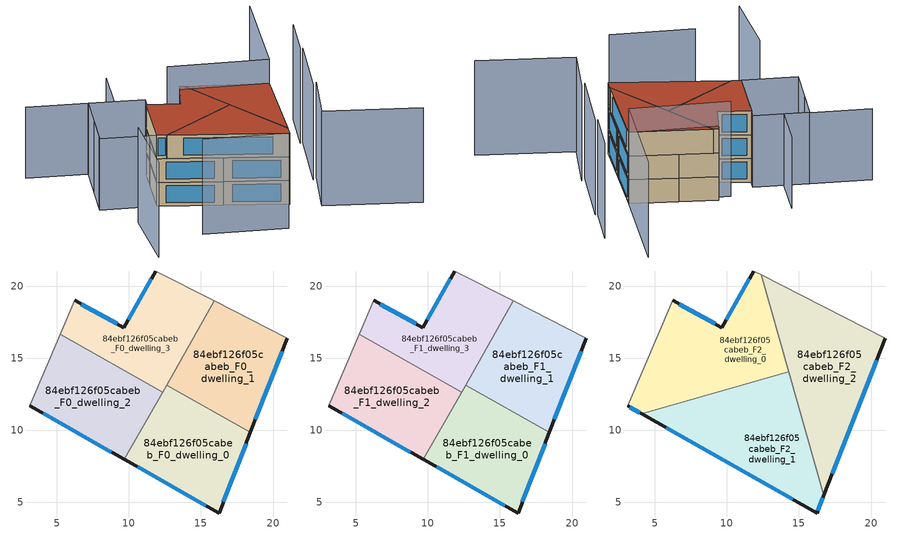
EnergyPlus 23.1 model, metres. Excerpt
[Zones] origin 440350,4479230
84ebf126f05cabeb_F0_dwelling_0
 floor ground (EU_floor_Construction): 18.43,9.86 16.25,4.27 9.69,7.98 12.62,13.15 z0
 wall outside (EU_wall_Construction): 9.69,7.98 16.25,4.27 18.43,9.86 z0:3
 wall to 84ebf126f05cabeb_F0_dwelling_1 (EU_wall_Construction): 18.43,9.86 12.62,13.15 z0:3
 wall to 84ebf126f05cabeb_F0_dwelling_2 (EU_wall_Construction): 12.34,12.66 9.69,7.98 z0:3
 wall to 84ebf126f05cabeb_F0_dwelling_3 (EU_wall_Construction): 12.62,13.15 12.34,12.66 z0:3
 window (EU_Window_Construction): 16.55,5.04 18.13,9.08 / 10.6,7.47 15.34,4.78 z0.42:2.58
84ebf126f05cabeb_F0_dwelling_1
 floor ground (EU_floor_Construction): 20.98,16.4 18.43,9.86 12.62,13.15 15.92,18.99 z0
 wall outside (EU_wall_Construction): 18.43,9.86 20.98,16.4 z0:3
 wall adiabatic (EU_wall_Construction): 20.98,16.4 15.92,18.99 z0:3
 wall to 84ebf126f05cabeb_F0_dwelling_3 (EU_wall_Construction): 15.92,18.99 12.62,13.15 z0:3
 window (EU_Window_Construction): 18.78,10.77 20.62,15.49 z0.42:2.58
84ebf126f05cabeb_F0_dwelling_2
 floor ground (EU_floor_Construction): 12.34,12.66 9.69,7.98 3.12,11.7 5.23,16.68 z0
 wall outside (EU_wall_Construction): 3.12,11.7 9.69,7.98 z0:3
 wall to 84ebf126f05cabeb_F0_dwelling_3 (EU_wall_Construction): 12.34,12.66 5.23,16.68 z0:3
 wall adiabatic (EU_wall_Construction): 5.23,16.68 3.12,11.7 z0:3
 window (EU_Window_Construction): 4.04,11.18 8.78,8.5 z0.42:2.58
84ebf126f05cabeb_F0_dwelling_3
 floor ground (EU_floor_Construction): 15.92,18.99 12.34,12.66 5.23,16.68 6.23,19.04 9.66,17.13 11.86,21.07 z0
 wall outside (EU_wall_Construction): 11.86,21.07 9.66,17.13 6.23,19.04 z0:3
 wall adiabatic (EU_wall_Construction): 6.23,19.04 5.23,16.68 / 15.92,18.99 11.86,21.07 z0:3
 window (EU_Window_Construction): 9.18,17.4 6.7,18.77 / 11.55,20.52 9.96,17.68 z0.42:2.58
84ebf126f05cabeb_F1_dwelling_0
 floor to 84ebf126f05cabeb_F0_dwelling_0 (EU_floor_Construction): 18.43,9.86 16.25,4.27 9.69,7.98 12.62,13.15 z3
 wall outside (EU_wall_Construction): 9.69,7.98 16.25,4.27 18.43,9.86 z3:6
 wall to 84ebf126f05cabeb_F1_dwelling_1 (EU_wall_Construction): 18.43,9.86 12.62,13.15 z3:6
 wall to 84ebf126f05cabeb_F1_dwelling_2 (EU_wall_Construction): 12.34,12.66 9.69,7.98 z3:6
 wall to 84ebf126f05cabeb_F1_dwelling_3 (EU_wall_Construction): 12.62,13.15 12.34,12.66 z3:6
 window (EU_Window_Construction): 16.55,5.04 18.13,9.08 / 10.6,7.47 15.34,4.78 z3.42:5.58
84ebf126f05cabeb_F1_dwelling_1
 floor to 84ebf126f05cabeb_F0_dwelling_1 (EU_floor_Construction): 20.98,16.4 18.43,9.86 12.62,13.15 15.92,18.99 z3
 wall outside (EU_wall_Construction): 18.43,9.86 20.98,16.4 z3:6
 wall adiabatic (EU_wall_Construction): 20.98,16.4 15.92,18.99 z3:6
 wall to 84ebf126f05cabeb_F1_dwelling_3 (EU_wall_Construction): 15.92,18.99 12.62,13.15 z3:6
 window (EU_Window_Construction): 18.78,10.77 20.62,15.49 z3.42:5.58
 ceiling adiabatic (EU_roof_Construction): 14.92,11.85 13.9,15.42 12.62,13.15 z6
84ebf126f05cabeb_F1_dwelling_2
 floor to 84ebf126f05cabeb_F0_dwelling_2 (EU_floor_Construction): 12.34,12.66 9.69,7.98 3.12,11.7 5.23,16.68 z3
 wall outside (EU_wall_Construction): 3.12,11.7 9.69,7.98 z3:6
 wall to 84ebf126f05cabeb_F1_dwelling_3 (EU_wall_Construction): 12.34,12.66 5.23,16.68 z3:6
 wall adiabatic (EU_wall_Construction): 5.23,16.68 3.12,11.7 z3:6
 window (EU_Window_Construction): 4.04,11.18 8.78,8.5 z3.42:5.58
84ebf126f05cabeb_F1_dwelling_3
 floor to 84ebf126f05cabeb_F0_dwelling_3 (EU_floor_Construction): 15.92,18.99 12.34,12.66 5.23,16.68 6.23,19.04 9.66,17.13 11.86,21.07 z3
 wall outside (EU_wall_Construction): 11.86,21.07 9.66,17.13 6.23,19.04 z3:6
 wall adiabatic (EU_wall_Construction): 6.23,19.04 5.23,16.68 / 15.92,18.99 11.86,21.07 z3:6
 window (EU_Window_Construction): 9.18,17.4 6.7,18.77 / 11.55,20.52 9.96,17.68 z3.42:5.58
84ebf126f05cabeb_F2_dwelling_0
 floor to 84ebf126f05cabeb_F1_dwelling_3 (EU_floor_Construction): 12.37,20.8 13.9,15.42 12.91,13.66 11.35,13.22 5.23,16.68 6.23,19.04 9.66,17.13 11.86,21.07 z6
 floor to 84ebf126f05cabeb_F1_dwelling_2 (EU_floor_Construction): 11.35,13.22 4.09,11.15 3.12,11.7 5.23,16.68 z6
 floor adiabatic (EU_floor_Construction): 13.9,15.42 14.29,14.06 12.91,13.66 z6
 wall outside (EU_wall_Construction): 3.12,11.7 4.09,11.15 / 11.86,21.07 9.66,17.13 6.23,19.04 z6:9
 wall to 84ebf126f05cabeb_F2_dwelling_1 (EU_wall_Construction): 4.09,11.15 14.29,14.06 z6:9
 wall adiabatic (EU_wall_Construction): 6.23,19.04 3.12,11.7 / 12.37,20.8 11.86,21.07 z6:9
 wall to 84ebf126f05cabeb_F2_dwelling_2 (EU_wall_Construction): 14.29,14.06 12.37,20.8 z6:9
 window (EU_Window_Construction): 3.26,11.62 3.96,11.23 / 9.18,17.4 6.7,18.77 / 11.55,20.52 9.96,17.68 z6.42:8.58
 roof outside (EU_roof_Construction): 14.29,14.06 12.37,20.8 11.86,21.07 9.66,17.13 6.23,19.04 3.12,11.7 4.09,11.15 z9
84ebf126f05cabeb_F2_dwelling_1
 floor to 84ebf126f05cabeb_F1_dwelling_0 (EU_floor_Construction): 14.92,11.85 16.73,5.49 16.25,4.27 9.69,7.98 12.62,13.15 z6
 floor adiabatic (EU_floor_Construction): 14.29,14.06 14.92,11.85 12.62,13.15 12.91,13.66 z6
 floor to 84ebf126f05cabeb_F1_dwelling_2 (EU_floor_Construction): 12.34,12.66 9.69,7.98 4.09,11.15 11.35,13.22 z6
 floor to 84ebf126f05cabeb_F1_dwelling_3 (EU_floor_Construction): 12.91,13.66 12.34,12.66 11.35,13.22 z6
 wall outside (EU_wall_Construction): 4.09,11.15 16.25,4.27 16.73,5.49 z6:9
 wall to 84ebf126f05cabeb_F2_dwelling_2 (EU_wall_Construction): 16.73,5.49 14.29,14.06 z6:9
 window (EU_Window_Construction): 5.78,10.2 14.56,5.22 / 16.32,4.44 16.66,5.32 z6.42:8.58
 roof outside (EU_roof_Construction): 16.25,4.27 16.73,5.49 14.29,14.06 4.09,11.15 z9
84ebf126f05cabeb_F2_dwelling_2
 floor to 84ebf126f05cabeb_F1_dwelling_1 (EU_floor_Construction): 20.98,16.4 18.43,9.86 14.92,11.85 13.9,15.42 15.92,18.99 z6
 floor to 84ebf126f05cabeb_F1_dwelling_0 (EU_floor_Construction): 18.43,9.86 16.73,5.49 14.92,11.85 z6
 floor to 84ebf126f05cabeb_F1_dwelling_3 (EU_floor_Construction): 15.92,18.99 13.9,15.42 12.37,20.8 z6
 wall outside (EU_wall_Construction): 16.73,5.49 20.98,16.4 z6:9
 wall adiabatic (EU_wall_Construction): 20.98,16.4 12.37,20.8 z6:9
 window (EU_Window_Construction): 17.32,7.01 20.39,14.88 z6.42:8.58
 roof outside (EU_roof_Construction): 16.73,5.49 20.98,16.4 12.37,20.8 z9
shading: 3.77,2.86 12.93,-0.89 / 29.38,-3.29 19.08,2 / 19.08,2 22.46,8.57 / -0.85,9.28 -3.53,0.52 / 21.85,8.23 25.76,16.88 / 25.49,17.01 28,22.56 / 26.3,29.26 20.98,16.4 / 20.98,16.4 10.15,20.88 z0:12; -5.73,25.67 0.81,22.84 / 0.81,22.84 -2.6,14.98 / 5.91,27.18 3.52,21.58 / -2.89,14.3 0.79,22.8 / 0.79,22.8 6.8,20.19 / 6.8,20.19 3.13,11.7 / 3.13,11.7 -2.89,14.3 z0:9
[Building]
EU S2 Campaign: North Axis=0; Terrain=City; Solar Distribution=FullExterior
[Site:Location]
Madrid: Latitude=40.5; Longitude=-3.5; Time Zone=1; Elevation=609
[SizingPeriod:WeatherFileDays]
AnnualSizingPeriod: Begin Month=1; Begin Day of Month=1; End Month=12; End Day of Month=31; Day of Week for Start Day=Monday; Use Weather File Daylight Saving Period=No; Use Weather File Rain and Snow Indicators=No
[MATERIAL]
EU_InternalMass_Material: Roughness=MediumRough; Thickness=0.1; Conductivity=1; Density=1800; Specific Heat=900; Thermal Absorptance=0.9; Solar Absorptance=0.7; Visible Absorptance=0.7
[MATERIAL:NOMASS] Roughness=MediumRough; Thermal Absorptance=0.9; Solar Absorptance=0.7; Visible Absorptance=0.7
Name | Thermal Resistance
EU_wall_NoMass | 1.60022
EU_roof_NoMass | 1.57597
EU_floor_NoMass | 0.470652
[WINDOWMATERIAL:SIMPLEGLAZINGSYSTEM]
EU_Window_SimpleGlazing: UFactor=3.28802; Solar Heat Gain Coefficient=0.85; Visible Transmittance=0.85
[CONSTRUCTION]
EU_wall_Construction: EU_wall_NoMass
EU_roof_Construction: EU_roof_NoMass
EU_floor_Construction: EU_floor_NoMass
EU_InternalMass_Construction: EU_InternalMass_Material
EU_Window_Construction: EU_Window_SimpleGlazing
[ZONE] Type=1; Multiplier=1; Ceiling Height=autocalculate; Floor Area=autocalculate; Part of Total Floor Area=Yes
Name | Volume
84ebf126f05cabeb_F0_dwelling_0; 84ebf126f05cabeb_F1_dwelling_0 | 126.688
84ebf126f05cabeb_F2_dwelling_0 | 168.915
84ebf126f05cabeb_F0_dwelling_1; 84ebf126f05cabeb_F1_dwelling_1 | 126.672
84ebf126f05cabeb_F2_dwelling_1 | 168.909
84ebf126f05cabeb_F0_dwelling_2; 84ebf126f05cabeb_F1_dwelling_2 | 126.676
84ebf126f05cabeb_F2_dwelling_2 | 168.91
84ebf126f05cabeb_F0_dwelling_3; 84ebf126f05cabeb_F1_dwelling_3 | 126.686
[INTERNALMASS] Construction=EU_InternalMass_Construction
Name | Zone or ZoneList | Surface Area
84ebf126f05cabeb_F0_dwelling_0_EU_InternalMass | 84ebf126f05cabeb_F0_dwelling_0 | 42.2294
84ebf126f05cabeb_F0_dwelling_1_EU_InternalMass | 84ebf126f05cabeb_F0_dwelling_1 | 42.224
84ebf126f05cabeb_F0_dwelling_2_EU_InternalMass | 84ebf126f05cabeb_F0_dwelling_2 | 42.2252
84ebf126f05cabeb_F0_dwelling_3_EU_InternalMass | 84ebf126f05cabeb_F0_dwelling_3 | 42.229
84ebf126f05cabeb_F1_dwelling_0_EU_InternalMass | 84ebf126f05cabeb_F1_dwelling_0 | 42.2294
84ebf126f05cabeb_F1_dwelling_1_EU_InternalMass | 84ebf126f05cabeb_F1_dwelling_1 | 42.224
84ebf126f05cabeb_F1_dwelling_2_EU_InternalMass | 84ebf126f05cabeb_F1_dwelling_2 | 42.2252
84ebf126f05cabeb_F1_dwelling_3_EU_InternalMass | 84ebf126f05cabeb_F1_dwelling_3 | 42.229
84ebf126f05cabeb_F2_dwelling_0_EU_InternalMass | 84ebf126f05cabeb_F2_dwelling_0 | 56.3047
84ebf126f05cabeb_F2_dwelling_1_EU_InternalMass | 84ebf126f05cabeb_F2_dwelling_1 | 56.3051
84ebf126f05cabeb_F2_dwelling_2_EU_InternalMass | 84ebf126f05cabeb_F2_dwelling_2 | 56.3032
[OTHEREQUIPMENT] Fuel Type=Electricity; Design Level Calculation Method=Watts/Area; Power per Zone Floor Area=1; Fraction Latent=0; Fraction Radiant=0; Fraction Lost=0; Carbon Dioxide Generation Rate=0; EndUse Subcategory=EU_Step8_InternalGains
Name | Zone or ZoneList or Space or SpaceList | Schedule
EU_Step8_InternalGain_84ebf126f05cabeb_F0_dwelling_0_f000 | 84ebf126f05cabeb_F0_dwelling_0 | EU_Step8_GainSchedule_84ebf126f05cabeb_F0_dwelling_0_f000
EU_Step8_InternalGain_84ebf126f05cabeb_F0_dwelling_1_f000 | 84ebf126f05cabeb_F0_dwelling_1 | EU_Step8_GainSchedule_84ebf126f05cabeb_F0_dwelling_1_f000
EU_Step8_InternalGain_84ebf126f05cabeb_F0_dwelling_2_f000 | 84ebf126f05cabeb_F0_dwelling_2 | EU_Step8_GainSchedule_84ebf126f05cabeb_F0_dwelling_2_f000
EU_Step8_InternalGain_84ebf126f05cabeb_F0_dwelling_3_f000 | 84ebf126f05cabeb_F0_dwelling_3 | EU_Step8_GainSchedule_84ebf126f05cabeb_F0_dwelling_3_f000
EU_Step8_InternalGain_84ebf126f05cabeb_F1_dwelling_0_f000 | 84ebf126f05cabeb_F1_dwelling_0 | EU_Step8_GainSchedule_84ebf126f05cabeb_F1_dwelling_0_f000
EU_Step8_InternalGain_84ebf126f05cabeb_F1_dwelling_1_f000 | 84ebf126f05cabeb_F1_dwelling_1 | EU_Step8_GainSchedule_84ebf126f05cabeb_F1_dwelling_1_f000
EU_Step8_InternalGain_84ebf126f05cabeb_F1_dwelling_2_f000 | 84ebf126f05cabeb_F1_dwelling_2 | EU_Step8_GainSchedule_84ebf126f05cabeb_F1_dwelling_2_f000
EU_Step8_InternalGain_84ebf126f05cabeb_F1_dwelling_3_f000 | 84ebf126f05cabeb_F1_dwelling_3 | EU_Step8_GainSchedule_84ebf126f05cabeb_F1_dwelling_3_f000
EU_Step8_InternalGain_84ebf126f05cabeb_F2_dwelling_0_f000 | 84ebf126f05cabeb_F2_dwelling_0 | EU_Step8_GainSchedule_84ebf126f05cabeb_F2_dwelling_0_f000
EU_Step8_InternalGain_84ebf126f05cabeb_F2_dwelling_1_f000 | 84ebf126f05cabeb_F2_dwelling_1 | EU_Step8_GainSchedule_84ebf126f05cabeb_F2_dwelling_1_f000
EU_Step8_InternalGain_84ebf126f05cabeb_F2_dwelling_2_f000 | 84ebf126f05cabeb_F2_dwelling_2 | EU_Step8_GainSchedule_84ebf126f05cabeb_F2_dwelling_2_f000
[ZONEVENTILATION:DESIGNFLOWRATE] Schedule=EU_AlwaysOn; Design Flow Rate Calculation Method=AirChanges/Hour; Air Changes per Hour=0.480704; Ventilation Type=Natural; Fan Pressure Rise=0; Fan Total Efficiency=1; Constant Term Coefficient=1; Temperature Term Coefficient=0; Velocity Term Coefficient=0; Velocity Squared Term Coefficient=0; Minimum Indoor Temperature=-100; Maximum Indoor Temperature=100; Delta Temperature=-100; Minimum Outdoor Temperature=-100; Maximum Outdoor Temperature=100; Maximum Wind Speed=40
Name | Zone or ZoneList or Space or SpaceList
EU_ConstantAir_84ebf126f05cabeb_F0_dwelling_0 | 84ebf126f05cabeb_F0_dwelling_0
EU_ConstantAir_84ebf126f05cabeb_F0_dwelling_1 | 84ebf126f05cabeb_F0_dwelling_1
EU_ConstantAir_84ebf126f05cabeb_F0_dwelling_2 | 84ebf126f05cabeb_F0_dwelling_2
EU_ConstantAir_84ebf126f05cabeb_F0_dwelling_3 | 84ebf126f05cabeb_F0_dwelling_3
EU_ConstantAir_84ebf126f05cabeb_F1_dwelling_0 | 84ebf126f05cabeb_F1_dwelling_0
EU_ConstantAir_84ebf126f05cabeb_F1_dwelling_1 | 84ebf126f05cabeb_F1_dwelling_1
EU_ConstantAir_84ebf126f05cabeb_F1_dwelling_2 | 84ebf126f05cabeb_F1_dwelling_2
EU_ConstantAir_84ebf126f05cabeb_F1_dwelling_3 | 84ebf126f05cabeb_F1_dwelling_3
EU_ConstantAir_84ebf126f05cabeb_F2_dwelling_0 | 84ebf126f05cabeb_F2_dwelling_0
EU_ConstantAir_84ebf126f05cabeb_F2_dwelling_1 | 84ebf126f05cabeb_F2_dwelling_1
EU_ConstantAir_84ebf126f05cabeb_F2_dwelling_2 | 84ebf126f05cabeb_F2_dwelling_2
[HVACTEMPLATE:THERMOSTAT] Constant Heating Setpoint=20; Constant Cooling Setpoint=50
EU_HeatOnly_84ebf126f05cabeb_F0_dwelling_0; EU_HeatOnly_84ebf126f05cabeb_F0_dwelling_1; EU_HeatOnly_84ebf126f05cabeb_F0_dwelling_2; EU_HeatOnly_84ebf126f05cabeb_F0_dwelling_3; EU_HeatOnly_84ebf126f05cabeb_F1_dwelling_0; EU_HeatOnly_84ebf126f05cabeb_F1_dwelling_1; EU_HeatOnly_84ebf126f05cabeb_F1_dwelling_2; EU_HeatOnly_84ebf126f05cabeb_F1_dwelling_3; EU_HeatOnly_84ebf126f05cabeb_F2_dwelling_0; EU_HeatOnly_84ebf126f05cabeb_F2_dwelling_1; EU_HeatOnly_84ebf126f05cabeb_F2_dwelling_2
[HVACTEMPLATE:ZONE:IDEALLOADSAIRSYSTEM] System Availability Schedule=EU_AlwaysOn; Maximum Heating Supply Air Temperature=50; Minimum Cooling Supply Air Temperature=13; Maximum Heating Supply Air Humidity Ratio=0.0156; Minimum Cooling Supply Air Humidity Ratio=0.0077; Heating Limit=NoLimit; Cooling Limit=NoLimit; Heating Availability Schedule=EU_AlwaysOn; Cooling Availability Schedule=EU_CoolingOff; Dehumidification Control Type=ConstantSensibleHeatRatio; Cooling Sensible Heat Ratio=0.7; Dehumidification Setpoint=60; Humidification Control Type=None; Humidification Setpoint=30; Outdoor Air Method=None; Outdoor Air Flow Rate per Person=0.00944; Outdoor Air Flow Rate per Zone Floor Area=0; Outdoor Air Flow Rate per Zone=0; Demand Controlled Ventilation Type=None; Outdoor Air Economizer Type=NoEconomizer; Heat Recovery Type=None; Sensible Heat Recovery Effectiveness=0.7; Latent Heat Recovery Effectiveness=0.65
Name | Template Thermostat
84ebf126f05cabeb_F0_dwelling_0 | EU_HeatOnly_84ebf126f05cabeb_F0_dwelling_0
84ebf126f05cabeb_F0_dwelling_1 | EU_HeatOnly_84ebf126f05cabeb_F0_dwelling_1
84ebf126f05cabeb_F0_dwelling_2 | EU_HeatOnly_84ebf126f05cabeb_F0_dwelling_2
84ebf126f05cabeb_F0_dwelling_3 | EU_HeatOnly_84ebf126f05cabeb_F0_dwelling_3
84ebf126f05cabeb_F1_dwelling_0 | EU_HeatOnly_84ebf126f05cabeb_F1_dwelling_0
84ebf126f05cabeb_F1_dwelling_1 | EU_HeatOnly_84ebf126f05cabeb_F1_dwelling_1
84ebf126f05cabeb_F1_dwelling_2 | EU_HeatOnly_84ebf126f05cabeb_F1_dwelling_2
84ebf126f05cabeb_F1_dwelling_3 | EU_HeatOnly_84ebf126f05cabeb_F1_dwelling_3
84ebf126f05cabeb_F2_dwelling_0 | EU_HeatOnly_84ebf126f05cabeb_F2_dwelling_0
84ebf126f05cabeb_F2_dwelling_1 | EU_HeatOnly_84ebf126f05cabeb_F2_dwelling_1
84ebf126f05cabeb_F2_dwelling_2 | EU_HeatOnly_84ebf126f05cabeb_F2_dwelling_2
[SIZING:ZONE] Zone Cooling Design Supply Air Temperature Input Method=SupplyAirTemperature; Zone Cooling Design Supply Air Temperature=13; Zone Heating Design Supply Air Temperature Input Method=SupplyAirTemperature; Zone Heating Design Supply Air Temperature=50; Zone Cooling Design Supply Air Humidity Ratio=0.008; Zone Heating Design Supply Air Humidity Ratio=0.008; Cooling Design Air Flow Method=DesignDay; Cooling Design Air Flow Rate=0; Cooling Minimum Air Flow per Zone Floor Area=0.000762; Cooling Minimum Air Flow=0; Cooling Minimum Air Flow Fraction=0.2; Heating Design Air Flow Method=DesignDay; Heating Design Air Flow Rate=0; Heating Maximum Air Flow per Zone Floor Area=0.002032; Heating Maximum Air Flow=0.141576; Heating Maximum Air Flow Fraction=0.3; Account for Dedicated Outdoor Air System=No; Dedicated Outdoor Air System Control Strategy=NeutralSupplyAir; Dedicated Outdoor Air Low Setpoint Temperature for Design=autosize; Dedicated Outdoor Air High Setpoint Temperature for Design=autosize; Zone Load Sizing Method=Sensible Load Only No Latent Load; Zone Latent Cooling Design Supply Air Humidity Ratio Input Method=HumidityRatioDifference; Zone Cooling Design Supply Air Humidity Ratio Difference=0.005; Zone Latent Heating Design Supply Air Humidity Ratio Input Method=HumidityRatioDifference; Zone Humidification Design Supply Air Humidity Ratio Difference=0.005
84ebf126f05cabeb_F0_dwelling_0; 84ebf126f05cabeb_F0_dwelling_1; 84ebf126f05cabeb_F0_dwelling_2; 84ebf126f05cabeb_F0_dwelling_3; 84ebf126f05cabeb_F1_dwelling_0; 84ebf126f05cabeb_F1_dwelling_1; 84ebf126f05cabeb_F1_dwelling_2; 84ebf126f05cabeb_F1_dwelling_3; 84ebf126f05cabeb_F2_dwelling_0; 84ebf126f05cabeb_F2_dwelling_1; 84ebf126f05cabeb_F2_dwelling_2
[SCHEDULE:CONSTANT]
Name | Hourly Value
EU_AlwaysOn | 1
EU_CoolingOff | 0
[SCHEDULE:FILE] Column Number=1; Rows to Skip at Top=0; Number of Hours of Data=8760; Column Separator=Comma; Interpolate to Timestep=No; Minutes per Item=60; Adjust Schedule for Daylight Savings=Yes
Name | File
EU_Step8_GainSchedule_84ebf126f05cabeb_F0_dwelling_0_f000 | ../../schedules/84ebf126f05cabeb/84ebf126f05cabeb_F0_dwelling_0_f000_gain.csv
EU_Step8_GainSchedule_84ebf126f05cabeb_F0_dwelling_1_f000 | ../../schedules/84ebf126f05cabeb/84ebf126f05cabeb_F0_dwelling_1_f000_gain.csv
EU_Step8_GainSchedule_84ebf126f05cabeb_F0_dwelling_2_f000 | ../../schedules/84ebf126f05cabeb/84ebf126f05cabeb_F0_dwelling_2_f000_gain.csv
EU_Step8_GainSchedule_84ebf126f05cabeb_F0_dwelling_3_f000 | ../../schedules/84ebf126f05cabeb/84ebf126f05cabeb_F0_dwelling_3_f000_gain.csv
EU_Step8_GainSchedule_84ebf126f05cabeb_F1_dwelling_0_f000 | ../../schedules/84ebf126f05cabeb/84ebf126f05cabeb_F1_dwelling_0_f000_gain.csv
EU_Step8_GainSchedule_84ebf126f05cabeb_F1_dwelling_1_f000 | ../../schedules/84ebf126f05cabeb/84ebf126f05cabeb_F1_dwelling_1_f000_gain.csv
EU_Step8_GainSchedule_84ebf126f05cabeb_F1_dwelling_2_f000 | ../../schedules/84ebf126f05cabeb/84ebf126f05cabeb_F1_dwelling_2_f000_gain.csv
EU_Step8_GainSchedule_84ebf126f05cabeb_F1_dwelling_3_f000 | ../../schedules/84ebf126f05cabeb/84ebf126f05cabeb_F1_dwelling_3_f000_gain.csv
EU_Step8_GainSchedule_84ebf126f05cabeb_F2_dwelling_0_f000 | ../../schedules/84ebf126f05cabeb/84ebf126f05cabeb_F2_dwelling_0_f000_gain.csv
EU_Step8_GainSchedule_84ebf126f05cabeb_F2_dwelling_1_f000 | ../../schedules/84ebf126f05cabeb/84ebf126f05cabeb_F2_dwelling_1_f000_gain.csv
EU_Step8_GainSchedule_84ebf126f05cabeb_F2_dwelling_2_f000 | ../../schedules/84ebf126f05cabeb/84ebf126f05cabeb_F2_dwelling_2_f000_gain.csv
